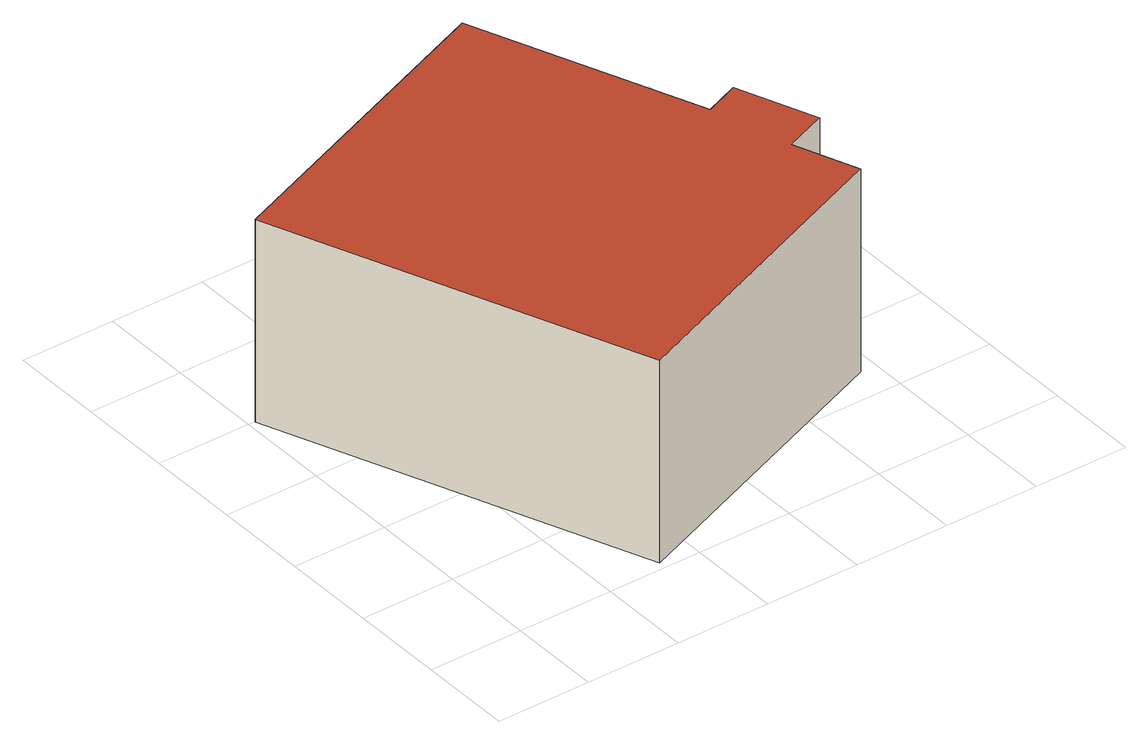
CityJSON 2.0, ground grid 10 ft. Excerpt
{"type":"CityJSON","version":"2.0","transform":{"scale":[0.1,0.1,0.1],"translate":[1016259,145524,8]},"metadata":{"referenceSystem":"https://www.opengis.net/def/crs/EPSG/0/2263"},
"CityObjects":{
"building1":{"type":"Building","attributes":{"name":"Bldg_1210012946","BIN":"4540289"},"geometry":[{"type":"MultiSurface","lod":"2","boundaries":[[[0,1,2,3,4,5,6,7]],[[8,9,10,11,12,13,14,15]],[[1,0,15,14]],[[2,1,14,13]],[[3,2,13,12]],[[4,3,12,11]],[[5,4,11,10]],[[6,5,10,9]],[[7,6,9,8]],[[0,7,8,15]]],"semantics":{"surfaces":[{"type":"RoofSurface","BIN":"4540289"},{"type":"GroundSurface"},{"type":"WallSurface"}],"values":[0,1,2,2,2,2,2,2,2,2]}}]}
},
"vertices":[
[337,529,229],[7,399,229],[162,8,229],[483,135,229],[457,202,229],[502,220,229],[469,304,229],[432,289,229],[432,289,8],[469,304,8],[502,220,8],[457,202,8],[483,135,8],[162,8,8],[7,399,8],[337,529,8]
]}
